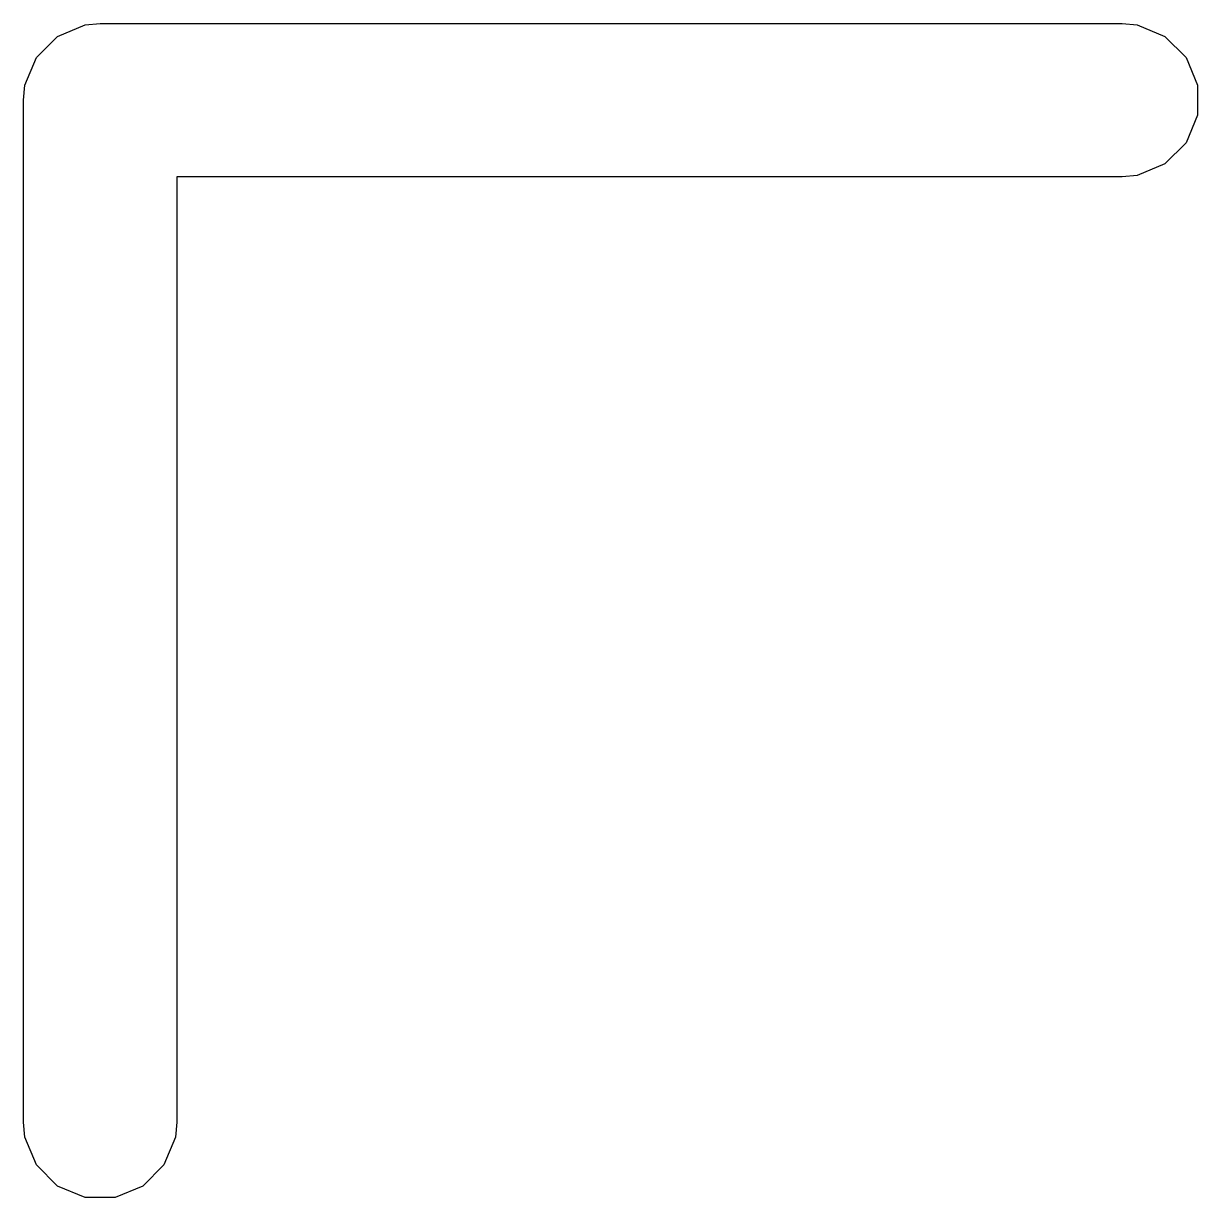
# Model space of a CAD drawing. Extents: x 112 to 210.1, y -77.1 to -34.2.
# Drawn here: x 172.425 to 173.574, y -64.074 to -62.925 of the extents above; entities that cross this region are included whole.
import ezdxf

# ---------------------------------------------------------------- set-up
doc = ezdxf.new("R2010")
doc.units = 0
doc.layers.add('BLACK', color=7, linetype='CONTINUOUS')

msp = doc.modelspace()

# ---------------------------------------------------------------- linework, layer by layer
at = {"layer": 'BLACK', "linetype": 'CONTINUOUS'}
for p, q in [((172.458332, -62.93764), (172.485368, -62.926441)), ((172.485368, -62.926441), (172.5, -62.925)), ((172.5, -62.925), (173.5, -62.925)), ((173.5, -62.925), (173.514632, -62.926441)), ((173.514632, -62.926441), (173.541668, -62.93764)), ((172.43764, -62.958332), (172.458332, -62.93764)), ((173.541668, -62.93764), (173.56236, -62.958332)), ((172.426441, -62.985368), (172.43764, -62.958332)), ((173.56236, -62.958332), (173.573559, -62.985368)), ((172.425, -63), (172.426441, -62.985368)), ((173.573559, -62.985368), (173.573559, -63.014632)), ((172.425, -64), (172.425, -63)), ((173.573559, -63.014632), (173.56236, -63.041668)), ((173.56236, -63.041668), (173.541668, -63.06236)), ((173.541668, -63.06236), (173.514632, -63.073559)), ((173.5, -63.075), (172.575, -63.075)), ((172.575, -63.075), (172.575, -64)), ((173.514632, -63.073559), (173.5, -63.075)), ((172.426441, -64.014632), (172.425, -64)), ((172.575, -64), (172.573559, -64.014632)), ((172.43764, -64.041668), (172.426441, -64.014632)), ((172.573559, -64.014632), (172.56236, -64.041668)), ((172.458332, -64.06236), (172.43764, -64.041668)), ((172.56236, -64.041668), (172.541668, -64.06236)), ((172.485368, -64.073559), (172.458332, -64.06236)), ((172.541668, -64.06236), (172.514632, -64.073559)), ((172.514632, -64.073559), (172.485368, -64.073559))]:
    msp.add_line(p, q, dxfattribs=at)

doc.saveas('drawing.dxf')
